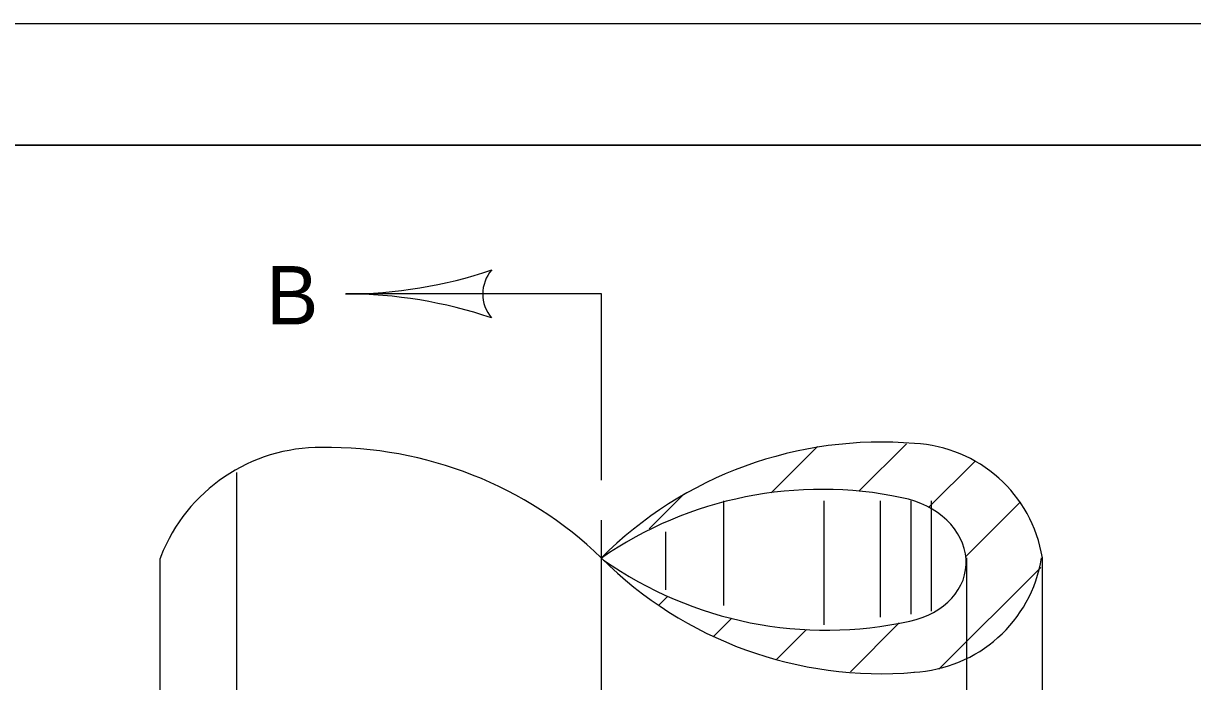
# Model space of a CAD drawing. Extents: x 997.6 to 1037.2, y 998.9 to 1022.9.
# Drawn here: x 1011.23 to 1016.035, y 1019.295 to 1022 of the extents above; entities that cross this region are included whole.
import ezdxf

# ---------------------------------------------------------------- set-up
doc = ezdxf.new("R2010")
doc.units = 0
for name, color, linetype in [('Level 1', 7, 'Continuous'), ('Level 10', 7, 'Continuous'), ('Level 11', 7, 'Continuous'), ('Level 14', 7, 'Continuous')]:
    doc.layers.add(name, color=color, linetype=linetype)

msp = doc.modelspace()

# ---------------------------------------------------------------- linework, layer by layer
at = {"layer": 'Level 1'}
for p, q in [((1013.6056, 1020.8883), (1012.555, 1020.8883)), ((1013.6056, 1020.1236), (1013.6056, 1020.8883)), ((1014.3036, 1020.0712), (1014.4943, 1020.2619)), ((1014.6631, 1020.0772), (1014.8588, 1020.2728)), ((1014.9511, 1020.0117), (1015.1398, 1020.2003)), ((1012.1055, 1020.1542), (1012.1055, 1017.663)), ((1013.802, 1019.9232), (1013.9441, 1020.0652)), ((1014.1086, 1019.6085), (1014.1086, 1020.0376)), ((1014.5218, 1019.5291), (1014.5218, 1020.0376)), ((1014.7523, 1019.5608), (1014.7523, 1020.0376)), ((1014.8793, 1019.5728), (1014.8793, 1020.0376)), ((1014.9628, 1019.5847), (1014.9628, 1020.0376)), ((1015.1031, 1019.8099), (1015.3276, 1020.0344)), ((1013.8703, 1019.6721), (1013.8703, 1019.9104)), ((1011.793, 1018.163), (1011.793, 1019.8015)), ((1015.1056, 1019.8042), (1015.1056, 1017.663)), ((1015.4181, 1018.163), (1015.4181, 1019.8042)), ((1014.9925, 1019.3459), (1015.4109, 1019.7643)), ((1013.8407, 1019.6083), (1013.8784, 1019.6461)), ((1014.0662, 1019.4802), (1014.1417, 1019.5557)), ((1014.3243, 1019.3849), (1014.4486, 1019.5091)), ((1014.6291, 1019.336), (1014.8294, 1019.5363))]:
    msp.add_line(p, q, dxfattribs=at)
msp.add_lwpolyline([(1013.6056, 1018.7823), (1013.6056, 1019.9591)], dxfattribs=at)
for centre, radius, start, end in [((1012.555, 1022.7632), 1.875, 270, 288.6688), ((1013.268, 1020.8881), 0.15, 138.7746, 220.8913), ((1012.555, 1022.7632), 1.875, 269.9878, 270), ((1012.555, 1019.0133), 1.875, 71.3472, 89.9939), ((1014.7543, 1018.6545), 1.625, 85.1193, 135.0281), ((1012.4504, 1019.5537), 0.7035, 89.4716, 158.6973), ((1012.4804, 1018.6341), 1.6233, 46.1311, 90.8289), ((1014.8646, 1019.7136), 0.5608, 9.2943, 87.1483), ((1014.5115, 1018.4896), 1.5957, 78.1185, 124.5936), ((1011.8087, 1019.8015), 0.0157, 150.3516, 180), ((1014.7543, 1020.9538), 1.6259, 225.0995, 274.8769), ((1014.8614, 1019.8942), 0.5608, 272.8517, 350.7057), ((1014.5294, 1021.1024), 1.5957, 235.0257, 282.429)]:
    msp.add_arc(centre, radius, start, end, dxfattribs=at)
msp.add_ellipse((1014.7754, 1019.7973), major_axis=(0.3284, -0.032), ratio=0.790413, start_param=5.089356, end_param=7.733514, dxfattribs=at)
at = {"layer": 'Level 10'}
msp.add_line((1007, 1021.5), (1035.5, 1021.5), dxfattribs=at)
at = {"layer": 'Level 11'}
msp.add_lwpolyline([(1007, 1000.5), (1035.5, 1000.5), (1035.5, 1021.5), (1007, 1021.5)], close=True, dxfattribs=at)
at = {"layer": 'Level 14'}
msp.add_line((1000, 1022), (1036, 1022), dxfattribs=at)

# ---------------------------------------------------------------- texts
at = {"layer": 'Level 1'}
msp.add_text('B', height=0.24, dxfattribs=at).set_placement((1012.2282, 1020.7629))

doc.saveas('drawing.dxf')
